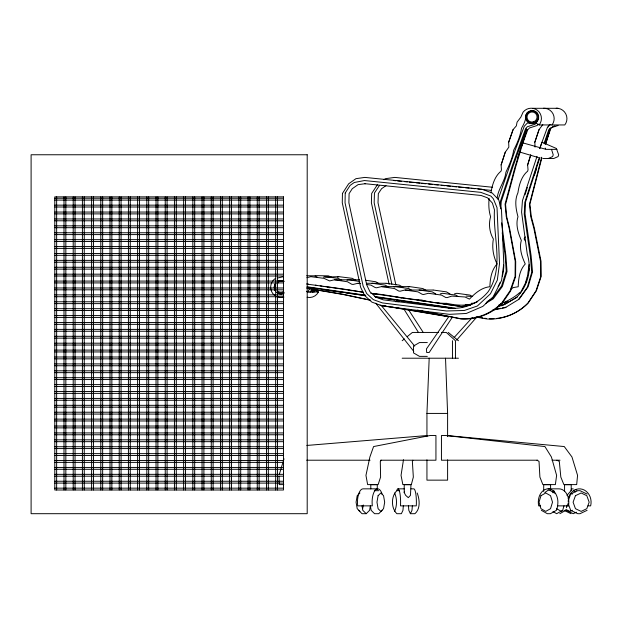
<?xml version="1.0" encoding="UTF-8"?>
<svg xmlns="http://www.w3.org/2000/svg" width="622" height="622" viewBox="0 0 622 622"><rect width="100%" height="100%" fill="white"/><g stroke="black" fill="none" stroke-linecap="round" stroke-linejoin="round"><path stroke-width="0.93" d="M556.223 108.212A10.372 10.279 59.3 0 1 564.792 124.944L539.173 124.944L535.324 122.697L536.825 121.834L538.598 118.825L538.605 115.358L536.926 112.357L533.933 110.623L530.473 110.623L527.472 112.357L525.722 115.358C526.134 120.062 523.708 124.314 521.516 128.272C520.295 135.985 517.232 143.348 513.648 150.252C512.528 158.004 509.146 165.234 505.904 172.278C504.986 181.259 498.416 188.489 497.258 197.493M489.079 198.27C488.565 204.599 488.736 210.819 490.595 216.744C488.449 223.951 489.514 232.581 493.386 239.035C491.831 247.4 493.254 256.419 497.095 263.977C491.372 269.979 490.19 278.936 489.864 286.742C481.615 287.496 474.804 293.428 469.462 299.135L465.031 296.989L451.829 296.088L447.148 297.611L445.78 297.518L441.503 295.085L428.379 293.296L423.613 294.501L422.252 294.315L417.984 291.866L404.875 290.031L400.101 291.22L398.741 291.034L394.488 288.554L381.387 286.625L376.605 287.784L375.253 287.582L370.984 285.125L366.304 284.464M426.941 436.628L426.941 413.42L429.188 358.202M500.111 206.582L500.446 201.209L512.256 165.817L525.621 128.599L527.316 126.74L535.044 124.237L536.265 122.923M500.788 208.844L501.231 201.683L513.041 166.284L526.406 129.073L526.904 129.368L515.506 167.458L505.569 204.374L506.728 216.876L509.605 228.422L515.708 261.528L515.584 276.736L510.623 290.956L502.273 303.202A53.375 52.854 -59.2 0 1 461.19 318.977L421.794 311.202M403.328 505.803L402.963 510.32L401.377 513.694L396.867 513.694C390.981 508.166 390.981 496.208 396.867 490.68L399.573 490.68M412.355 505.803L411.989 510.32L410.403 513.694L414.921 513.694C420.682 508.788 419.625 499.295 417.175 492.982M527.347 277.381L529.042 264.599M403.484 459.744L401.042 475.371L402.846 484.6L411.344 484.6L413.335 477.09L412.363 461.384L412.899 460.21M362.657 508.695L363.302 504.978M525.015 194.733L527.324 187.447M404.214 492.562L404.214 484.701L410.979 484.701L410.466 495.353L408.273 497.647L405.676 495.353L404.214 492.562L404.557 491.209M525.637 282.458L527.122 276.969M528.366 272.389L529.353 268.727M541.645 157.242L529.439 204.374L530.815 216.876L533.886 228.422L540.549 261.528L540.681 276.736L535.962 290.956L527.814 303.202A53.375 52.886 58 0 1 486.964 318.977L475.814 317.065M545.323 144.234L550.003 129.073L545.797 143.939M541.863 157.871L529.913 204.078L531.289 216.58L534.36 228.126L541.023 261.232L541.156 276.44L536.436 290.661L528.288 302.906A53.375 52.886 58 0 1 502.413 317.445M526.406 129.073L515.008 167.162L505.072 204.078L506.238 216.58L509.107 228.126L515.21 261.232L515.086 276.44L510.133 290.661L501.775 302.906A53.375 52.854 -59.1 0 1 460.692 318.682L417.517 310.106M279.294 474.454L284.021 458.826M557.786 505.803L556.41 510.32L550.439 513.694L547.313 513.694L541.342 510.32M564.037 505.803L562.661 510.32L556.682 513.694L552.95 511.587M566.432 507.762L567.28 504.978M527.643 164.931L530.714 154.964L527.643 164.931L528.039 169.86L527.635 171.174C521.283 176.438 519.059 185.169 517.908 192.874C514.363 200.331 515.926 209.202 517.978 216.744C515.436 224.628 518.204 233.227 521.337 240.395C518.981 248.349 521.959 256.878 525.256 263.977C519.603 269.995 518.406 278.928 518.219 286.742L513.383 287.558L510.965 289.036M514.324 171.174L514.736 169.86M534.376 175.365L536.389 169.005M490.921 192.874C492.204 185.138 494.583 176.423 501.005 171.174L501.433 169.86L501.114 164.931L505.235 152.242L508.85 147.126L508.656 142.181L513.096 129.601L516.346 125.869L517.076 122.145L520.855 117.099L523.063 112.17A10.372 10.279 -59.3 0 1 537.548 110.413A10.372 10.279 -59.3 0 1 539.173 124.944M505.266 152.203L501.114 164.931M537.027 156.332L522.441 200.712L521.586 212.18L527.262 254.157A43.011 42.615 58.1 0 1 516.283 297.666L502.801 305.526L498.245 306.187M534.819 142.314L539.041 129.601L542.796 124.618M539.041 129.601L534.811 142.181L535.083 147.126M544.063 143.573L548.744 129.85L550.416 127.992L558.097 125.489M544.608 143.783L549.521 129.368M546.31 139.888L550.003 129.073M545.836 143.021L550.75 128.599L551.862 127.362M498.136 199.46L515.311 149.7L524.292 126.227L527.207 123.195L530.006 122.759M539.165 157.887L524.781 202.461L524.253 214.108L530.364 256.513L531.74 272.335L527.347 287.255L518.437 299.602M539.943 157.405L525.559 201.979L525.03 213.618L531.141 256.023L532.525 271.853L528.125 286.765L519.214 299.12L505.181 307.711L492.601 310.153M508.664 142.314L513.096 129.601M523.359 139.281L526.904 129.368M519.658 152.382L520.155 150.99M517.784 157.56L519.347 153.245M568.049 501.285L570.662 494.055L577.76 490.68L580.007 490.68L587.106 494.055M539.779 148.246L547.376 127.479L550.245 124.447M539.756 148.65L542.019 142.236L556.363 148.464L558.688 154.847L558.082 156.581L553.79 158.478L542.882 158.478M394.612 511.393C397.131 505.818 397.131 498.556 394.612 492.982M566.953 495.353L571.214 490.533L571.214 484.701L564.566 484.701L564.566 491.481M307.913 291.943L309.538 288.624M520.319 293.016L526.539 280.973M521.469 146.706L527.713 129.85L529.415 127.992L537.136 125.489L538.357 124.175M313.986 291.858L314.833 290.365L318.472 291.982A10.372 10.279 59.3 0 1 307.128 297.269M525.256 236.865L524.105 238.864L525.256 240.862M504.364 303.676L505.507 301.678L507.801 301.678M505.772 303.676L506.914 301.678M538.598 118.825L536.825 121.834A6.718 6.655 -59.2 0 1 525.707 118.825L525.738 115.358L527.472 112.357M548.005 127.02L549.265 125.084M452.373 317.189L429.188 352.503L426.684 352.503L426.404 348.996L448.664 316.8L380.05 305.254M377.5 184.61L371.684 193.411L371.396 202.788L389.108 284.324M379.49 185.395L374.46 192.999L374.164 202.788L391.844 284.192M456.595 340.172L476.849 316.963M454.107 337.552L472.285 317.515M309.88 292.177L312.983 288.833M313.745 288.919L311.886 290.925L310.3 291.321M381.465 460.21L380.306 461.384L380.594 477.09L378.122 484.6L367.625 484.6L365.954 475.371L369.888 456.983L373.589 446.557L430.082 435.517L435.936 435.517L435.936 460.21L380.532 460.21M359.928 492.982L357.207 495.68L356.079 502.187L357.207 508.695L359.928 511.393M358.614 510.32L362.02 513.694L366.202 513.694L369.608 510.32L370.385 505.803L371.155 510.32L374.561 513.694L378.736 513.694L382.141 510.32M519.767 292.534C514.184 297.666 507.233 301.071 500.391 304.104M544.802 492.562L548.106 490.245L550.594 490.533M402.177 340.724L404.37 338.943M407.293 336.58L412.402 332.436L438.572 332.436M383.953 179.704L385.438 178.677L394.799 177.402L492.624 187.269M385.998 185.651L381.589 188.691L378.324 193.597L378.013 202.788L395.872 285M486.956 301.693L492.468 298.35L501.589 286.003L506.23 271.091L505.111 255.261L502.218 232.737M485.378 303.59L493.254 298.824L502.374 286.47L507.016 271.557L505.896 255.728L501.682 222.886M505.593 303.816L517.496 296.881M552.95 492.787L554.443 491.948M562.964 510.491L561.371 511.393L556.589 508.695M559.808 513.694L565.779 510.32M572.326 510.234L569.892 511.393L565.833 509.465M576.415 512.194L573.259 513.694L566.168 510.32M587.106 510.32L580.007 513.694L577.76 513.694L570.662 510.32L568.049 503.089M548.34 158.478L552.631 156.581L553.238 154.847L551.512 149.358M477.758 301.608C468.211 306.537 456.983 305.55 446.759 303.334C438.23 303.435 429.724 302.113 421.491 300.006C404.448 299.034 387.708 294.641 370.759 293.296M552.422 126.74L554.979 125.908M283.523 276.635L277.326 278.081M306.864 277.715L310.829 276.681L323.969 278.337L329.621 280.934L334.411 279.799L347.504 281.766L351.749 284.262L353.102 284.448L357.875 283.274L360.69 283.671M323.347 277.093L338.718 276.681M337.451 277.093L339.044 276.681L352.207 278.337L355.792 280.335M440.221 293.903L442.607 293.296L455.739 295.085L457.878 296.297M454.441 293.903L456.828 293.296L469.975 295.085L472.121 296.297M393.975 287.014L395.569 286.625L408.677 288.554L411.515 290.202M408.149 287.014L409.743 286.625L422.874 288.554L425.712 290.202M346.944 280.18L348.538 279.799L359.773 281.486M496.076 309.142L500.57 308.271M502.366 307.921L505.958 307.229M470.356 305.2L461.244 306.514L371.964 293.46M498.432 305.2L504.8 304.275M306.856 445.445L427.376 435.517M449.014 308.178C464.059 309.593 478.668 303.334 488.208 291.648C504.512 267.406 492.811 236.764 494.459 209.855L492.399 203.067L487.555 197.843L481.14 195.479L364.834 183.684L365.402 183.684L358.078 184.633L352.285 188.691L349.097 193.597L348.888 202.788L366.747 285L369.966 291.749L375.921 297.223L383.168 299.827L449.504 308.178M471.375 303.256L473.878 303.241M532.657 108.306L557.996 108.306M556.97 149.358L546.062 149.358L522.869 142.905M54.798 198.247L283.5 198.247M54.798 200.09L283.5 200.09M54.798 205.151L283.5 205.151M54.798 206.994L283.5 206.994M54.798 212.055L283.5 212.055M54.798 213.89L283.5 213.89M54.798 218.96L283.5 218.96M54.798 220.794L283.5 220.794M54.798 225.856L283.5 225.856M54.798 227.699L283.5 227.699M54.798 232.76L283.5 232.76M54.798 234.603L283.5 234.603M54.798 239.664L283.5 239.664M54.798 241.507L283.5 241.507M54.798 246.569L283.5 246.569M54.798 248.403L283.5 248.403M54.798 253.465L283.5 253.465M54.798 255.308L283.5 255.308M54.798 260.369L283.5 260.369M54.798 262.212L283.5 262.212M54.798 267.273L283.5 267.273M54.798 269.116L283.5 269.116M54.798 274.178L283.5 274.178M54.798 276.012L283.5 276.012M334.729 279.799L359.578 279.799M282.73 280.747L279.262 280.747A6.655 6.593 -59.3 0 0 277.661 281.408M54.798 281.082L283.5 281.082M54.798 282.917L283.5 282.917M358.202 283.274L360.045 283.274M366.498 283.274L385.865 283.274M381.706 286.625L409.424 286.625M54.798 287.978L283.5 287.978M54.798 289.821L283.5 289.821M405.186 290.031L432.959 290.031M307.097 291.982L318.472 291.982M54.798 294.882L283.5 294.882M54.798 296.725L283.5 296.725M395.382 301.686L399.075 301.686M54.798 301.787L283.5 301.787M54.798 303.629L283.5 303.629M381.053 305.254L414.734 346.159M54.798 308.691L283.5 308.691M54.798 310.526L283.5 310.526M54.798 315.587L283.5 315.587M54.798 317.43L283.5 317.43M54.798 322.491L283.5 322.491M54.798 324.334L283.5 324.334M54.798 329.396L283.5 329.396M54.798 331.238L283.5 331.238M441.48 332.436L446.316 332.436L455.452 340.724L455.452 358.21M54.798 336.3L283.5 336.3M54.798 338.135L283.5 338.135M427.314 342.567L419.477 342.567L413.537 346.011L413.537 352.915L419.477 356.367L427.314 356.367M54.798 343.196L283.5 343.196M54.798 345.039L283.5 345.039M54.798 350.1L283.5 350.1M54.798 351.943L283.5 351.943M54.798 357.005L283.5 357.005M402.177 358.21L458.453 358.21M54.798 358.847L283.5 358.847M54.798 363.909L283.5 363.909M54.798 365.752L283.5 365.752M54.798 370.813L283.5 370.813M54.798 372.648L283.5 372.648M54.798 377.709L283.5 377.709M54.798 379.552L283.5 379.552M54.798 384.614L283.5 384.614M54.798 386.456L283.5 386.456M54.798 391.518L283.5 391.518M54.798 393.361L283.5 393.361M54.798 398.422L283.5 398.422M54.798 400.257L283.5 400.257M54.798 405.319L283.5 405.319M54.798 407.161L283.5 407.161M54.798 412.223L283.5 412.223M426.941 413.42L447.607 413.42L447.607 436.628M54.798 414.065L283.5 414.065M54.798 419.127L283.5 419.127M54.798 420.97L283.5 420.97M54.798 426.031L283.5 426.031M54.798 427.874L283.5 427.874M54.798 432.935L283.5 432.935M54.798 434.77L283.5 434.77M54.798 439.832L283.5 439.832M54.798 441.674L283.5 441.674M54.798 446.736L283.5 446.736M54.798 448.579L283.5 448.579M54.798 453.64L283.5 453.64M54.798 455.483L283.5 455.483M306.693 460.21L370.059 460.21M537.719 460.21L441.441 460.21L441.441 435.517L445.818 435.517L544.919 446.557L551.411 456.983L556.62 475.371L555.368 484.6L542.866 484.6L539.904 477.09L539.025 461.384L536.988 460.21M552.033 460.21L560.033 460.21M54.798 460.544L283.5 460.544M54.798 462.379L283.5 462.379M54.798 467.441L283.5 467.441M54.798 469.283L283.5 469.283M54.798 474.345L283.5 474.345M54.798 476.188L283.5 476.188M54.798 481.249L283.5 481.249M54.798 483.092L283.5 483.092M283.803 484.6L279.231 484.6L279.037 476.296M54.798 488.153L283.5 488.153M377.686 488.845L363.061 488.845A13.342 5.59 -90 0 0 357.689 505.865L372.321 505.865A13.342 5.59 -90 0 1 375.198 490.245A13.342 5.59 -90 0 1 382.149 494.156M397.994 488.845L404.494 488.845M411.002 488.845L413.786 488.845A13.342 2.605 -90 0 1 416.289 505.865L400.498 505.865A13.342 2.605 -90 0 0 399.658 491.924A13.342 2.605 -90 0 0 396.828 490.245M548.099 488.845L559.03 488.845A13.342 9.796 -90 0 1 568.454 505.865L557.522 505.865A13.342 9.796 -90 0 0 548.099 488.845A13.342 9.796 -90 0 0 538.683 505.865L540.502 505.865M374.561 490.68L378.736 490.68M588.023 505.865L590.643 505.865A13.342 11.647 -90 0 0 582.487 489.304A13.342 11.647 -90 0 0 568.166 498.914M315.105 275.639L328.369 275.849L331.402 277.117M306.7 275.733L314.273 275.849L317.298 277.117M466.072 296.088L472.681 296.538M447.475 435.602L564.263 446.557L571.968 456.983L577.566 475.371L576.672 484.6L563.874 484.6L560.826 477.09L559.302 461.384L556.884 460.21M393.835 180.543L395.771 180.738M397.699 180.932L401.563 181.321M404.463 181.616L407.356 181.912M409.292 182.106L414.12 182.588M416.048 182.782L419.912 183.179M421.84 183.373L425.705 183.762M428.605 184.05L432.461 184.446M434.397 184.641L438.261 185.029M441.153 185.317L445.018 185.714M446.946 185.908L450.81 186.297M452.746 186.491L456.602 186.88M458.538 187.074L463.367 187.564M465.295 187.758L469.159 188.147M471.087 188.342L474.951 188.73M477.851 189.026L491.372 190.394M327.996 287.512L329.924 287.722M307.167 286.789L365.775 295.217M306.988 287.154L365.596 295.543M307.486 287.45L309.406 287.659M324.933 276.681L338.088 278.337L341.672 280.335M433.277 290.031L446.417 291.866L449.978 293.911M419.072 290.031L432.197 291.866L435.765 293.911M386.184 283.274L399.324 285.125L402.885 287.17M372.034 283.274L385.15 285.125L388.711 287.17M363.287 292.379C344.666 288.833 325.897 286.734 307.144 284.122M349.113 290.326L351.99 290.738M373.06 293.786L376.893 294.338M396.043 297.106L401.796 297.938M417.121 300.154L426.692 301.538M438.191 303.202L441.06 303.614M442.981 303.894L463.087 306.802M465.318 304.555L470.1 305.254M306.685 283.912L308.605 284.192M315.331 285.171L317.251 285.451M320.128 285.879L322.048 286.159M323.969 286.439L363.326 292.192M374.421 296.469L455.125 308.17M375.206 296.935L451.106 307.944M324.777 289.852L335.351 291.384M337.272 291.664L343.997 292.635M345.918 292.915L356.484 294.447M358.404 294.727L365.13 295.699M375.704 297.23L382.429 298.21M384.349 298.49L391.075 299.462M392.995 299.742L394.916 300.022M396.836 300.302L403.561 301.273M405.49 301.553L420.861 303.785M422.781 304.057L451.603 308.24M365.479 280.219L375.789 281.766L378.619 283.43M384.202 305.736L386.114 306.055M388.019 306.382L389.924 306.7M391.829 307.019L445.197 315.999M447.101 316.326L449.014 316.645M306.77 288.11L342.839 294.237L370.253 300.061M307.26 288.406L343.328 294.54L370.743 300.356M477.222 316.925L479.08 317.243M480.938 317.562L482.796 317.881M484.655 318.2L486.513 318.526M538.411 157.584L519.961 152.11M374.32 490.245L375.229 490.533M573.259 490.68L575.63 491.808M570.701 493.37L572.326 494.14M564.706 510.693L571.012 513.694M550.439 490.68L555.664 493.627M570.903 490.089L571.214 490.533M448.237 332.436L458.453 340.724M366.202 513.694L362.797 510.32L362.012 505.803M375.75 303.194L413.77 351.383M408.257 309.321L423.007 332.07M403.896 309.002L418.536 332.576M545.175 148.036L545.634 148.883M410.403 513.694L408.817 510.32L408.452 505.803M445.523 358.202L447.607 413.42M550.594 488.869L550.594 484.701L543.698 484.701L543.698 491.481M452.451 340.724L452.451 358.21M447.607 459.837L447.607 480.145L426.941 480.145L426.941 459.837M377.274 489.537L377.274 484.701L370.798 484.701L370.798 488.869M277.521 196.871L277.521 489.996M275.678 196.871L275.678 489.996M268.315 196.871L268.315 489.996M266.473 196.871L266.473 489.996M259.11 196.871L259.11 489.996M257.267 196.871L257.267 489.996M249.904 196.871L249.904 489.996M248.069 196.871L248.069 489.996M240.706 196.871L240.706 489.996M238.864 196.871L238.864 489.996M231.501 196.871L231.501 489.996M229.658 196.871L229.658 489.996M222.295 196.871L222.295 489.996M220.46 196.871L220.46 489.996M213.097 196.871L213.097 489.996M211.255 196.871L211.255 489.996M203.892 196.871L203.892 489.996M202.049 196.871L202.049 489.996M194.686 196.871L194.686 489.996M192.843 196.871L192.843 489.996M185.488 196.871L185.488 489.996M183.645 196.871L183.645 489.996M176.283 196.871L176.283 489.996M174.44 196.871L174.44 489.996M167.077 196.871L167.077 489.996M165.234 196.871L165.234 489.996M157.871 196.871L157.871 489.996M156.036 196.871L156.036 489.996M148.674 196.871L148.674 489.996M146.831 196.871L146.831 489.996M139.468 196.871L139.468 489.996M137.625 196.871L137.625 489.996M130.262 196.871L130.262 489.996M128.427 196.871L128.427 489.996M121.065 196.871L121.065 489.996M119.222 196.871L119.222 489.996M111.859 196.871L111.859 489.996M110.016 196.871L110.016 489.996M102.653 196.871L102.653 489.996M100.811 196.871L100.811 489.996M93.456 196.871L93.456 489.996M91.613 196.871L91.613 489.996M84.25 196.871L84.25 489.996M82.407 196.871L82.407 489.996M75.044 196.871L75.044 489.996M73.202 196.871L73.202 489.996M65.839 196.871L65.839 489.996M64.004 196.871L64.004 489.996M56.641 196.871L56.641 489.996M552.764 491.924A13.342 9.796 -90 0 1 554.008 490.727M568.259 505.865A13.342 11.647 -90 0 1 567.94 504.162M575.132 489.475A13.342 11.647 -90 0 1 576.781 490.245M571.579 488.845A13.342 11.647 -90 0 1 573.352 489.001M501.503 317.648A53.375 52.886 58 0 1 496.861 318.41M494.031 318.674A53.375 52.886 58 0 1 489.312 318.759M543.55 108.22A10.364 10.294 -90 0 1 551.994 124.952M308.131 291.99A5.085 5.038 59.2 0 1 306.529 291.236M313.993 289.222A5.085 5.038 59.2 0 1 310.743 291.99M314.957 289.417A6.072 6.018 59.2 0 1 312.423 292.356M315.455 289.72A6.718 6.655 59.2 0 1 314.024 291.905M503.804 265.073A43.011 42.591 -59.2 0 1 502.358 276.129M500.212 282.295A43.011 42.591 -59.2 0 1 498.105 286.501M283.935 297.052A10.372 10.279 -59.2 0 1 276.876 296.71M274.597 295.372A10.372 10.279 -59.2 0 1 271.868 282.365M272.312 281.603A10.372 10.279 -59.2 0 1 275.515 278.423M276.844 292.418A6.655 6.593 -59.3 0 0 284.176 292.908A6.718 6.655 -59.3 0 1 276.813 292.472M275.655 291.213A6.655 6.593 -59.3 0 1 274.792 289.689A6.718 6.655 -59.3 0 0 275.616 291.259M274.364 288.04A6.655 6.593 -59.3 0 1 275.717 283.111A6.718 6.655 -59.3 0 0 274.31 288.056M283.671 291.236A5.085 5.038 -59.2 0 1 277.202 290.676M277.257 283.5A5.085 5.038 -59.2 0 1 278.71 282.489M283.811 292.356A6.072 6.018 -59.2 0 1 277.117 291.905M274.994 288.678A6.072 6.018 -59.2 0 1 275.639 284.083M279.325 281.261A6.072 6.018 -59.2 0 1 282.442 281.261M277.645 281.362A6.718 6.655 -59.3 0 1 284.316 281.362M342.45 193.411L342.271 202.788L360.597 287.17L364.508 295.364L371.847 302.105L382.678 306.001L449.504 314.351L466.313 313.465L482.835 306.389L493.199 296.748L501.565 280.405L503.789 263.681L501.487 209.839L498.758 199.911L492.235 193.022L481.871 189.205L364.834 177.402L355.94 178.677L348.647 183.809L342.45 193.411M345.226 192.999L345.039 202.788L363.131 286.081L366.7 293.553L373.34 299.664L382.382 302.914L446.503 310.984L464.323 310.479L477.338 306.024L490.463 293.771L497.312 280.118L499.505 263.681L497.025 207.67L493.3 198.698L490.875 196.078L480.752 192.338L364.445 180.543L354.237 182.503L350.132 185.395L345.226 192.999M378.098 495.68L376.971 502.187L378.098 508.695L380.827 511.393L383.549 508.695L384.676 502.187L383.549 495.68L380.827 492.982L378.098 495.68M540.977 495.68L538.994 502.187L540.977 508.695L545.751 511.393L550.532 508.695L552.515 502.187L550.532 495.68L545.751 492.982L540.977 495.68M575.451 495.68L573.103 502.187L575.451 508.695L581.135 511.393L586.81 508.695L589.158 502.187L586.81 495.68L581.135 492.982L575.451 495.68M307.198 154.761L31.1 154.761L31.1 513.694L307.198 513.694L307.198 154.761M283.5 196.871L54.798 196.871L54.798 489.996L283.5 489.996L283.5 196.871M533.583 122.892A6.072 6.018 -59.2 0 0 536.374 112.753A6.072 6.018 -59.2 0 0 526.259 115.467A6.072 6.018 -59.2 0 0 533.583 122.892M533.303 121.912A5.085 5.038 -59.2 0 0 535.635 113.429A5.085 5.038 -59.2 0 0 527.168 115.7A5.085 5.038 -59.2 0 0 533.303 121.912"/></g></svg>
